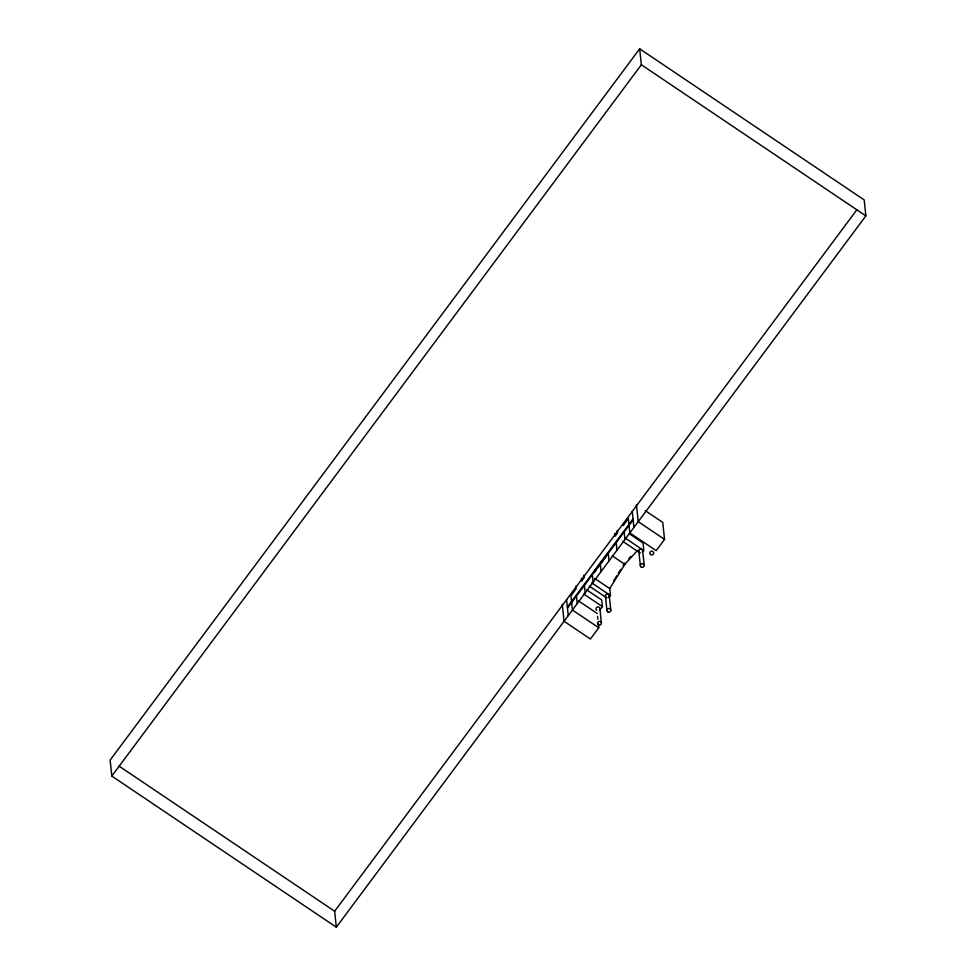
<?xml version="1.0" encoding="UTF-8"?>
<svg xmlns="http://www.w3.org/2000/svg" width="976" height="976" viewBox="0 0 976 976"><rect width="100%" height="100%" fill="white"/><g stroke="black" fill="none" stroke-linecap="round" stroke-linejoin="round"><path stroke-width="1.46" d="M595.958 569.337L597.263 567.276L595.75 569.984M598.739 565.726L598.117 567.361L598.63 565.751M604.351 558.98L604.01 558.077C605.242 556.991 604.937 557.686 605.791 556.125M604.998 557.552L605.901 556.1M596.031 570.167L595.494 569.85L595.079 571.436M603.461 560.187L602.924 559.858L602.509 561.456M594.53 571.619L595.311 570.094M601.96 561.639L602.765 560.712M613.587 580.903L616.771 575.816M618.357 573.266L620.748 569.435M623.127 565.616L624.725 563.067M608.841 597.678L610.464 595.494L609.732 588.552L624.847 564.323L637.731 550.22M593.957 571.448L593.152 573.119L594.042 572.278M593.835 571.741L593.359 572.827L594.03 572.192M595.262 569.716L594.713 570.631L595.336 570.692M602.692 559.724L602.485 560.529M639.67 48.8L110.129 760.121L111.813 776.079L336.33 927.2L865.871 215.879L864.187 199.921L639.67 48.8L641.342 64.77L111.813 776.079M336.33 927.2L334.658 911.23L856.916 209.694M623.225 525.564L628.361 518.659L629.849 532.92L656.177 550.635L664.546 539.386L662.753 522.416L645.209 510.607M567.361 607.096L633.046 518.854M593.957 571.558L594.811 571.802M595.738 569.728L594.982 570.46M599.557 564.043L600.643 563.408M602.241 561.822L601.558 561.371L601.143 562.847M603.18 559.748L602.741 560.114M604.071 558.54L603.18 559.992M606.12 555.478L607.096 554.478M599.654 564.287L600.899 563.628M600.862 562.652L602.119 561.993M606.852 554.6L606.316 555.417M567.471 608.146L633.156 519.915M599.825 610.049L602.399 606.596L601.704 599.959L586.661 589.846M598.312 623.481L598.764 627.751L590.395 638.999L564.067 621.285L562.286 604.315M628.8 558.601L630.825 556.369M641.342 64.77L865.871 215.879M664.546 539.386L638.219 521.672L636.437 504.702M629.264 533.701L643.05 542.985L643.855 550.647L625.055 537.983M622.627 541.253L640.171 553.063M612.318 555.893L624.847 564.323M607.304 554.1L607.109 554.722M607.17 555.1L606.828 554.283M606.084 555.722L605.974 556.808L605.62 555.917M605.157 556.979L604.949 557.43M604.961 557.235L605.047 558.052M604.144 559.26L603.79 558.357M603.253 560.468L602.9 559.553M602.033 561.176L601.838 561.798M601.899 562.176L601.558 561.371M601.118 563.213L600.533 562.615L600.618 563.433M600.679 563.811L600.338 562.993M598.922 565.348L599.008 566.165M598.813 566.434L598.459 565.543M597.995 566.605L597.776 567.056M597.8 566.861L597.885 567.678M595.824 570.448L595.47 569.545M594.604 571.155L594.689 571.973M594.469 572.156L594.116 571.35M594.689 578.439L609.732 588.552M591.663 582.843L610.464 595.494M589.236 586.112L606.779 597.922M583.599 593.945L602.399 606.596M578.463 600.85L597.263 613.501M598.764 627.751L572.436 610.037L570.948 595.787L576.084 588.882L575.803 586.234M118.962 766.062L334.658 911.23M642.672 550.684L644.184 565.165M638.829 551.33L640.354 565.812M632.265 511.461L633.949 527.418M624.164 531.981L624.957 539.496M617.271 530.371L617.54 532.933L615.1 536.19L614.807 533.421M616.21 542.668L617.003 550.183M608.268 553.343L609.048 560.858M609.28 595.531L610.793 610.024M605.437 596.177L606.962 610.671M600.313 564.03L601.094 571.546M599.862 608.451L601.387 622.944M597.568 616.344L597.861 619.199M592.359 574.718L593.152 582.221M583.868 575.193L584.148 577.78L581.708 581.049L581.44 578.5M584.404 585.393L585.197 592.908M576.45 596.08L577.243 603.583M566.58 599.691L568.252 615.661M639.622 552.526A1.94 1.854 -6 0 1 639.17 549.939A1.94 1.854 -6 0 1 641.879 549.488A1.94 1.854 -6 0 1 642.33 552.062M606.682 597.605A1.94 1.854 -6 0 1 605.681 594.933A1.94 1.854 -6 0 1 608.621 594.433A1.94 1.854 -6 0 1 608.597 597.275M596.812 610.293A1.94 1.854 -6 0 1 596.263 607.853A1.94 1.854 -6 0 1 598.776 607.096A1.94 1.854 -6 0 1 599.764 609.414M597.117 567.69L596.177 569.032L597.117 567.69M641.147 567.007A1.94 1.854 -6 0 0 644.209 565.653A1.94 1.854 -6 0 0 641.464 563.811A1.94 1.854 -6 0 0 641.147 567.007M607.755 611.867A1.94 1.854 -6 0 0 610.817 610.512A1.94 1.854 -6 0 0 608.072 608.67A1.94 1.854 -6 0 0 607.755 611.867M598.337 624.786A1.94 1.854 -6 0 0 601.399 623.432A1.94 1.854 -6 0 0 598.666 621.59A1.94 1.854 -6 0 0 598.337 624.786M650.614 554.563A1.94 1.854 -6 0 0 653.676 553.209A1.94 1.854 -6 0 0 650.931 551.367A1.94 1.854 -6 0 0 650.614 554.563"/></g></svg>
